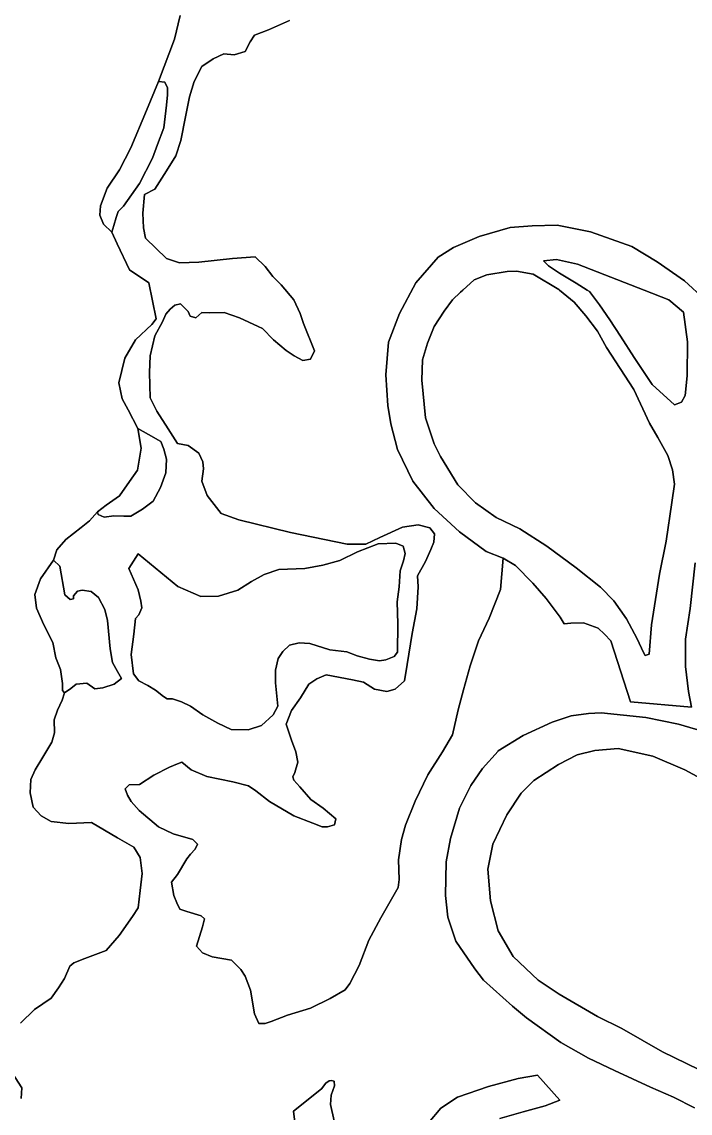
# Model space of a CAD drawing. Header units: inches. Extents: x 288635 to 1232953, y 676945 to 1655780.
# Drawn here: x 376571 to 390532, y 913366 to 936147 of the extents above; entities that cross this region are included whole.
import ezdxf

# ---------------------------------------------------------------- set-up
doc = ezdxf.new("R2010")
doc.units = ezdxf.units.IN
doc.header["$MEASUREMENT"] = 0

msp = doc.modelspace()

# ---------------------------------------------------------------- linework, layer by layer
at = {"color": 1}
for points in [[(379881.5124, 936277.1622), (379759.8039, 935785.0362), (379428.6592, 934902.4987), (379174.6587, 934292.8975), (378849.538, 933515.656), (378610.7775, 933058.4551), (378356.777, 932677.4543), (378214.5367, 932306.6136), (378199.2967, 932108.4932), (378275.4969, 931920.5328), (378448.2172, 931757.9725), (378562.8265, 931514.6527), (378823.177, 930968.5516), (379223.2278, 930695.501), (379375.6281, 929946.1995), (379286.7279, 929831.8993), (378943.8272, 929508.0487), (378721.5768, 929127.0479), (378600.9265, 928612.6969), (378664.4267, 928276.1462), (378791.4269, 928047.5457), (378995.5747, 927658.7565), (379066.6949, 927247.2756), (378985.4147, 926790.0747), (378822.8544, 926551.3143), (378609.494, 926251.5937), (378335.1734, 926058.5533), (378152.2931, 925921.393), (377984.9753, 925729.7911), (377813.525, 925590.0908), (377489.6743, 925342.4403), (377305.5239, 925126.5399), (377231.1179, 924909.455), (376961.8773, 924518.2942), (376839.9571, 924193.1735), (376875.5172, 923908.693), (377032.9975, 923558.1723), (377215.8779, 923187.3315), (377281.918, 922867.2909), (377378.4382, 922628.5304), (377391.6652, 922532.6345), (377419.0783, 922333.8898), (377419.0783, 922191.6495), (377459.7183, 922140.8494), (377414.3674, 921985.0227), (377317.8472, 921776.7422), (377246.7271, 921573.5418), (377251.8071, 921304.3013), (377195.927, 921111.2609), (377007.9666, 920796.3003), (376850.4863, 920532.1398), (376759.0461, 920334.0194), (376748.8861, 920054.6188), (376804.7662, 919754.8982), (376972.4065, 919572.0178), (377180.6869, 919455.1776), (377556.6077, 919414.5375), (378029.0486, 919434.8576), (378567.5297, 919114.8169), (378912.9704, 918921.7765), (379039.9706, 918703.3361), (379085.6907, 918368.0554), (379039.9706, 918012.4547), (378999.3306, 917651.774), (378882.4903, 917473.9736), (378603.0898, 917077.7328), (378333.8492, 916762.7722), (377886.8083, 916595.1319), (377658.2079, 916503.6917), (377571.8477, 916437.6516), (377460.0875, 916173.491), (377338.1672, 915980.4507), (377180.6869, 915767.0902), (376835.2462, 915528.3297), (376545.6857, 915243.8492)], [(376545.6857, 915243.8492), (376835.2462, 915528.3297), (377180.6869, 915767.0902), (377338.1672, 915980.4507), (377460.0875, 916173.491), (377571.8477, 916437.6516), (377658.2079, 916503.6917), (377886.8083, 916595.1319), (378333.8492, 916762.7722), (378603.0898, 917077.7328), (378882.4903, 917473.9736), (378999.3306, 917651.774), (379039.9706, 918012.4547), (379085.6907, 918368.0554), (379039.9706, 918703.3361), (378912.9704, 918921.7765), (378567.5297, 919114.8169), (378029.0486, 919434.8576), (377556.6077, 919414.5375), (377180.6869, 919455.1776), (376972.4065, 919572.0178), (376804.7662, 919754.8982), (376748.8861, 920054.6188), (376759.0461, 920334.0194), (376850.4863, 920532.1398), (377007.9666, 920796.3003), (377195.927, 921111.2609), (377251.8071, 921304.3013), (377246.7271, 921573.5418), (377317.8472, 921776.7422), (377414.3674, 921985.0227), (377459.7183, 922140.8494), (377591.7986, 922227.2096), (377703.5588, 922318.6498), (377927.0793, 922344.0498), (378094.7196, 922222.1296), (378262.3599, 922247.5296), (378501.1204, 922318.6498), (378653.5207, 922440.57), (378568.2026, 922588.6579), (378462.8458, 922771.5272), (378419.8403, 923060.3313), (378358.8801, 923649.6125), (378303, 923878.2129), (378170.9198, 924127.1334), (378019.9604, 924252.7969), (377830.5591, 924284.6137), (377734.0389, 924264.2937), (377647.6787, 924167.7735), (377647.6787, 924101.7334), (377581.6386, 924086.4933), (377469.8784, 924188.0935), (377368.2782, 924782.4547), (377231.1179, 924909.455), (377305.5239, 925126.5399), (377489.6743, 925342.4403), (377813.525, 925590.0908), (377984.9753, 925729.7911), (378152.2931, 925921.393), (378167.5331, 925860.4329), (378289.4533, 925809.6328), (378492.6537, 925835.0328), (378700.9342, 925824.8728), (378848.2545, 925824.8728), (379092.0949, 925977.2731), (379315.6154, 926139.8334), (379468.0157, 926429.394), (379579.7759, 926729.1146), (379595.0159, 927018.6752), (379539.1358, 927226.9556), (379478.1757, 927389.5159), (379219.9919, 927533.5553), (378995.5747, 927658.7565), (378791.4269, 928047.5457), (378664.4267, 928276.1462), (378600.9265, 928612.6969), (378721.5768, 929127.0479), (378943.8272, 929508.0487), (379286.7279, 929831.8993), (379375.6281, 929946.1995), (379223.2278, 930695.501), (378823.177, 930968.5516), (378562.8265, 931514.6527), (378448.2172, 931757.9725), (378490.0646, 931892.1876), (378542.9335, 932061.7516), (378581.1801, 932184.4181), (378692.0577, 932296.4535), (379027.3384, 932768.8945), (379301.6589, 933302.2955), (379408.3391, 933586.7761), (379535.3394, 933932.2168), (379591.2195, 934409.7378), (379616.6195, 934623.0982), (379616.6195, 934770.4185), (379555.6594, 934887.2587), (379428.6592, 934902.4987), (379759.8039, 935785.0362), (379881.5124, 936277.1622)], [(390838.0495, 930352.0504), (390414.7153, 930743.6345), (389843.2142, 931135.2186), (389314.0464, 931458.011), (388451.503, 931764.9282), (387753.0016, 931902.5119), (387229.1256, 931891.9285), (386768.7497, 931854.8868), (386123.1651, 931664.3864), (385588.7057, 931436.8443), (385265.9133, 931235.7605), (384800.2457, 930701.3011), (384461.5784, 930061.0082), (384228.7446, 929463.0486), (384175.8278, 928780.4223), (384212.8696, 928134.8376), (384281.6614, 927753.8369), (384419.245, 927219.3775), (384736.7456, 926557.9178), (385186.5382, 925986.4167), (385715.7059, 925499.5824), (386271.332, 925092.1232), (386625.8744, 924954.5396), (386567.6659, 924298.3716), (386334.8321, 923700.4121), (386112.5817, 923224.1612), (385937.9563, 922700.2851), (385795.0811, 922202.8675), (385683.9558, 921784.8249), (385567.5389, 921260.9489), (385361.1635, 920911.6982), (385048.9546, 920424.8639), (384784.3707, 919879.8211), (384583.287, 919377.1118), (384498.6201, 919075.4862), (384440.4117, 918652.152), (384450.995, 918244.6929), (384429.8283, 918075.3592), (384069.9943, 917440.3579), (383815.9938, 916979.982), (383620.2017, 916445.5226), (383419.118, 916069.8135), (383323.8678, 915937.5216), (383011.6588, 915757.6046), (382598.908, 915556.5208), (382117.3654, 915413.6455), (381778.698, 915281.3536), (381651.6978, 915239.0202), (381524.6975, 915239.0202), (381429.4473, 915440.1039), (381350.0722, 915932.2299), (381238.947, 916228.5638), (381143.6968, 916366.1474), (380947.9047, 916556.6478), (380545.7372, 916630.7313), (380343.7324, 916711.5333), (380222.9449, 916852.9818), (380344.6535, 917255.1492), (380386.9869, 917424.4829), (380318.1951, 917487.983), (380016.5695, 917577.9415), (379868.4025, 917625.5666), (379810.1941, 917757.8586), (379746.694, 917906.0255), (379699.0689, 918186.4844), (379820.7774, 918345.2347), (380016.5695, 918673.3187), (380095.9447, 918773.8606), (380191.1949, 918879.6941), (380238.82, 918980.236), (380143.5698, 919075.4862), (379730.8189, 919197.1948), (379429.1933, 919345.3617), (379021.7342, 919684.0291), (378852.4005, 919874.5295), (378778.317, 920006.8214), (378730.6919, 920139.1133), (378815.3588, 920218.4885), (379027.0259, 920229.0718), (379328.6515, 920419.5722), (379656.7355, 920588.9059), (379826.0691, 920657.6977), (379910.736, 920694.7394), (380111.8197, 920535.9891), (380434.612, 920393.1138), (380979.6548, 920281.9886), (381307.7388, 920197.3218), (381461.1974, 920096.7799), (381746.948, 919874.5295), (382249.6573, 919572.9039), (382651.8248, 919419.4452), (382842.3252, 919345.3617), (382958.7421, 919345.3617), (383101.6173, 919387.6952), (383128.0757, 919509.4037), (382863.4919, 919731.6542), (382609.4914, 919911.5712), (382376.6576, 920176.1551), (382254.949, 920313.7387), (382228.4906, 920387.8222), (382276.1157, 920477.7807), (382339.6158, 920689.4478), (382291.9907, 920906.4065), (382207.3239, 921149.8237), (382090.907, 921483.1993), (382202.0322, 921774.2416), (382392.5326, 922038.8255), (382567.1579, 922319.2844), (382736.4916, 922435.7013), (382926.992, 922515.0764), (383477.3264, 922409.2429), (383704.8685, 922361.6178), (383937.7023, 922213.4508), (384196.9945, 922165.8257), (384366.3282, 922213.4508), (384562.1203, 922388.0762), (384620.3287, 922732.0352), (384726.1623, 923377.6198), (384821.4124, 923890.9125), (384847.8708, 924351.2884), (384837.2875, 924584.1222), (385001.3295, 924880.4561), (385117.7464, 925134.4566), (385175.9548, 925287.9153), (385191.8299, 925462.5406), (385091.288, 925584.2492), (384847.8708, 925647.7493), (384519.7868, 925594.8326), (384048.8276, 925383.1655), (383757.7853, 925240.2902), (383366.2012, 925240.2902), (382180.8655, 925488.999), (381101.3633, 925748.2912), (380736.2376, 925880.5831), (380445.1954, 926261.5839), (380328.7785, 926557.9178), (380365.8202, 926817.21), (380355.2368, 926960.0853), (380270.57, 927145.294), (380043.0279, 927304.0443), (379820.7774, 927346.3777), (379624.9854, 927653.295), (379392.1516, 928018.4207), (379254.568, 928298.8796), (379238.693, 928828.0474), (379254.568, 929172.0064), (379349.8182, 929590.0489), (379508.5685, 929886.3828), (379577.3603, 930045.1331), (379672.6105, 930150.9667), (379767.8607, 930235.6335), (379884.2776, 930256.8002), (380048.3196, 930103.3416), (380085.3613, 930002.7997), (380207.0699, 929971.0497), (380334.0701, 930082.1749), (380492.8205, 930071.5915), (380799.7377, 930076.8832), (381117.2384, 929965.758), (381508.8225, 929785.841), (381598.781, 929743.5075), (381826.3231, 929510.6737), (382090.907, 929283.1316), (382260.2407, 929172.0064), (382440.1577, 929076.7562), (382604.1997, 929108.5063), (382683.5748, 929277.8399), (382456.0327, 929849.3411), (382381.9492, 930061.0082), (382254.949, 930346.7587), (381985.0734, 930653.676), (381815.7398, 930828.3014), (381656.9895, 931039.9685), (381445.3224, 931241.0522), (380969.0714, 931209.3021), (380270.57, 931129.927), (379863.1109, 931119.3436), (379593.2353, 931204.0105), (379154.0261, 931632.6363), (379111.6927, 931849.5951), (379101.1093, 932151.2207), (379132.8594, 932542.8048), (379349.8182, 932653.93), (379593.2353, 933034.9308), (379789.0274, 933347.1397), (379889.5693, 933669.9321), (379990.1111, 934162.058), (380074.778, 934580.1005), (380170.0281, 934902.8929), (380334.0701, 935215.1018), (380566.9039, 935373.8521), (380789.1544, 935479.6857), (381006.1132, 935458.519), (381238.947, 935527.3108), (381339.4888, 935728.3945), (381429.4473, 935871.2698), (381725.7813, 935982.395), (382164.9905, 936172.8954)], [(382164.9905, 936172.8954), (381725.7813, 935982.395), (381429.4473, 935871.2698), (381339.4888, 935728.3945), (381238.947, 935527.3108), (381006.1132, 935458.519), (380789.1544, 935479.6857), (380566.9039, 935373.8521), (380334.0701, 935215.1018), (380170.0281, 934902.8929), (380074.778, 934580.1005), (379990.1111, 934162.058), (379889.5693, 933669.9321), (379789.0274, 933347.1397), (379593.2353, 933034.9308), (379349.8182, 932653.93), (379132.8594, 932542.8048), (379101.1093, 932151.2207), (379111.6927, 931849.5951), (379154.0261, 931632.6363), (379593.2353, 931204.0105), (379863.1109, 931119.3436), (380270.57, 931129.927), (380969.0714, 931209.3021), (381445.3224, 931241.0522), (381656.9895, 931039.9685), (381815.7398, 930828.3014), (381985.0734, 930653.676), (382254.949, 930346.7587), (382381.9492, 930061.0082), (382456.0327, 929849.3411), (382683.5748, 929277.8399), (382604.1997, 929108.5063), (382440.1577, 929076.7562), (382260.2407, 929172.0064), (382090.907, 929283.1316), (381826.3231, 929510.6737), (381598.781, 929743.5075), (381508.8225, 929785.841), (381117.2384, 929965.758), (380799.7377, 930076.8832), (380492.8205, 930071.5915), (380334.0701, 930082.1749), (380207.0699, 929971.0497), (380085.3613, 930002.7997), (380048.3196, 930103.3416), (379884.2776, 930256.8002), (379767.8607, 930235.6335), (379672.6105, 930150.9667), (379577.3603, 930045.1331), (379508.5685, 929886.3828), (379349.8182, 929590.0489), (379254.568, 929172.0064), (379238.693, 928828.0474), (379254.568, 928298.8796), (379392.1516, 928018.4207), (379624.9854, 927653.295), (379820.7774, 927346.3777), (380043.0279, 927304.0443), (380270.57, 927145.294), (380355.2368, 926960.0853), (380365.8202, 926817.21), (380328.7785, 926557.9178), (380445.1954, 926261.5839), (380736.2376, 925880.5831), (381101.3633, 925748.2912), (382180.8655, 925488.999), (383366.2012, 925240.2902), (383757.7853, 925240.2902), (384048.8276, 925383.1655), (384519.7868, 925594.8326), (384847.8708, 925647.7493), (385091.288, 925584.2492), (385191.8299, 925462.5406), (385175.9548, 925287.9153), (385117.7464, 925134.4566), (385001.3295, 924880.4561), (384837.2875, 924584.1222), (384847.8708, 924351.2884), (384821.4124, 923890.9125), (384726.1623, 923377.6198), (384620.3287, 922732.0352), (384562.1203, 922388.0762), (384366.3282, 922213.4508), (384196.9945, 922165.8257), (383937.7023, 922213.4508), (383704.8685, 922361.6178), (383477.3264, 922409.2429), (382926.992, 922515.0764), (382736.4916, 922435.7013), (382567.1579, 922319.2844), (382392.5326, 922038.8255), (382202.0322, 921774.2416), (382090.907, 921483.1993), (382207.3239, 921149.8237), (382291.9907, 920906.4065), (382339.6158, 920689.4478), (382276.1157, 920477.7807), (382228.4906, 920387.8222), (382254.949, 920313.7387), (382376.6576, 920176.1551), (382609.4914, 919911.5712), (382863.4919, 919731.6542), (383128.0757, 919509.4037), (383101.6173, 919387.6952), (382958.7421, 919345.3617), (382842.3252, 919345.3617), (382651.8248, 919419.4452), (382249.6573, 919572.9039), (381746.948, 919874.5295), (381461.1974, 920096.7799), (381307.7388, 920197.3218), (380979.6548, 920281.9886), (380434.612, 920393.1138), (380111.8197, 920535.9891), (379910.736, 920694.7394), (379826.0691, 920657.6977), (379656.7355, 920588.9059), (379328.6515, 920419.5722), (379027.0259, 920229.0718), (378815.3588, 920218.4885), (378730.6919, 920139.1133), (378778.317, 920006.8214), (378852.4005, 919874.5295), (379021.7342, 919684.0291), (379429.1933, 919345.3617), (379730.8189, 919197.1948), (380143.5698, 919075.4862), (380238.82, 918980.236), (380191.1949, 918879.6941), (380095.9447, 918773.8606), (380016.5695, 918673.3187), (379820.7774, 918345.2347), (379699.0689, 918186.4844), (379746.694, 917906.0255), (379810.1941, 917757.8586), (379868.4025, 917625.5666), (380016.5695, 917577.9415), (380318.1951, 917487.983), (380386.9869, 917424.4829), (380344.6535, 917255.1492), (380222.9449, 916852.9818), (380343.7324, 916711.5333), (380545.7372, 916630.7313), (380947.9047, 916556.6478), (381143.6968, 916366.1474), (381238.947, 916228.5638), (381350.0722, 915932.2299), (381429.4473, 915440.1039), (381524.6975, 915239.0202), (381651.6978, 915239.0202), (381778.698, 915281.3536), (382117.3654, 915413.6455), (382598.908, 915556.5208), (383011.6588, 915757.6046), (383323.8678, 915937.5216), (383419.118, 916069.8135), (383620.2017, 916445.5226), (383815.9938, 916979.982), (384069.9943, 917440.3579), (384429.8283, 918075.3592), (384450.995, 918244.6929), (384440.4117, 918652.152), (384498.6201, 919075.4862), (384583.287, 919377.1118), (384784.3707, 919879.8211), (385048.9546, 920424.8639), (385361.1635, 920911.6982), (385567.5389, 921260.9489), (385683.9558, 921784.8249), (385795.0811, 922202.8675), (385937.9563, 922700.2851), (386112.5817, 923224.1612), (386334.8321, 923700.4121), (386567.6659, 924298.3716), (386625.8744, 924954.5396), (386885.6311, 924797.5827), (387246.3119, 924426.742), (387520.6324, 924111.7814), (387815.273, 923720.6206), (387901.6332, 923583.4603), (388038.7934, 923593.6203), (388302.954, 923598.7004), (388607.7546, 923486.9401), (388739.8348, 923365.0199), (388876.9995, 923224.4045), (389283.3959, 921952.7771), (390558.4785, 921841.0168), (390497.5184, 922171.2175), (390436.5582, 922689.3785), (390436.5582, 923258.3397), (390527.9984, 923903.501), (390634.6786, 924853.4629)], [(390634.6786, 924853.4629), (390527.9984, 923903.501), (390436.5582, 923258.3397), (390436.5582, 922689.3785), (390497.5184, 922171.2175), (390558.4785, 921841.0168), (389283.3959, 921952.7771), (388876.9995, 923224.4045), (388739.8348, 923365.0199), (388607.7546, 923486.9401), (388302.954, 923598.7004), (388038.7934, 923593.6203), (387901.6332, 923583.4603), (387815.273, 923720.6206), (387520.6324, 924111.7814), (387246.3119, 924426.742), (386885.6311, 924797.5827), (386625.8744, 924954.5396), (386271.332, 925092.1232), (385715.7059, 925499.5824), (385186.5382, 925986.4167), (384736.7456, 926557.9178), (384419.245, 927219.3775), (384281.6614, 927753.8369), (384212.8696, 928134.8376), (384175.8278, 928780.4223), (384228.7446, 929463.0486), (384461.5784, 930061.0082), (384800.2457, 930701.3011), (385265.9133, 931235.7605), (385588.7057, 931436.8443), (386123.1651, 931664.3864), (386768.7497, 931854.8868), (387229.1256, 931891.9285), (387753.0016, 931902.5119), (388451.503, 931764.9282), (389314.0464, 931458.011), (389314.0464, 931458.011), (389843.2142, 931135.2186), (390414.7153, 930743.6345), (390838.0495, 930352.0504)], [(390620.1389, 913474.3048), (390183.258, 913702.9053), (389705.737, 913911.1857), (388953.8955, 914256.6264), (388410.3344, 914515.7069), (387831.2133, 914840.8275), (387114.9319, 915353.9086), (386820.2913, 915602.8291), (386215.7701, 916141.3101), (386032.8897, 916380.0706), (385636.6489, 916954.1118), (385469.0086, 917457.0328), (385418.2085, 917909.1537), (385433.4485, 918615.2751), (385524.8887, 919097.8761), (385712.849, 919732.8773), (385946.5295, 920205.3183), (386193.6508, 920562.4007), (386518.8773, 920924.3514), (386520.0838, 920925.0966), (386524.169, 920929.6431), (387042.3301, 921249.6837), (387651.9313, 921529.0843), (388043.0921, 921661.1645), (388408.8528, 921706.8846), (388675.4475, 921721.278), (389606.7827, 921626.0278), (390284.1174, 921488.4442), (390929.702, 921297.9438)], [(390929.702, 921297.9438), (390284.1174, 921488.4442), (389606.7827, 921626.0278), (388675.4475, 921721.278), (388408.8528, 921706.8846), (388043.0921, 921661.1645), (387651.9313, 921529.0843), (387042.3301, 921249.6837), (386524.169, 920929.6431), (386520.0838, 920925.0966), (386518.8773, 920924.3514), (386193.6508, 920562.4007), (385946.5295, 920205.3183), (385712.849, 919732.8773), (385524.8887, 919097.8761), (385433.4485, 918615.2751), (385418.2085, 917909.1537), (385469.0086, 917457.0328), (385636.6489, 916954.1118), (386032.8897, 916380.0706), (386215.7701, 916141.3101), (386820.2913, 915602.8291), (387114.9319, 915353.9086), (387831.2133, 914840.8275), (388410.3344, 914515.7069), (388953.8955, 914256.6264), (389705.737, 913911.1857), (390183.258, 913702.9053), (390620.1389, 913474.3048)], [(391347.7445, 920033.2329), (390416.4093, 920530.6506), (389749.658, 920816.4012), (389029.9898, 920975.1515), (388543.1555, 920932.8181), (388172.7381, 920848.1512), (387781.154, 920647.0675), (387262.5696, 920308.4001), (387003.2775, 920049.108), (386698.5827, 919595.9287), (386409.0221, 918981.2475), (386307.4219, 918458.0065), (386358.222, 917797.6051), (386520.7824, 917172.7639), (386835.743, 916634.2828), (387353.904, 916141.5218), (387795.8649, 915851.9613), (388593.4265, 915384.6003), (389106.5075, 915130.5998), (389954.8692, 914642.9188), (390970.8713, 914155.2379)], [(390970.8713, 914155.2379), (389954.8692, 914642.9188), (389106.5075, 915130.5998), (388593.4265, 915384.6003), (387795.8649, 915851.9613), (387353.904, 916141.5218), (386835.743, 916634.2828), (386520.7824, 917172.7639), (386358.222, 917797.6051), (386307.4219, 918458.0065), (386409.0221, 918981.2475), (386698.5827, 919595.9287), (387003.2775, 920049.108), (387262.5696, 920308.4001), (387781.154, 920647.0675), (388172.7381, 920848.1512), (388543.1555, 920932.8181), (389029.9898, 920975.1515), (389749.658, 920816.4012), (390416.4093, 920530.6506), (391347.7445, 920033.2329)], [(376291.6852, 914329.4474), (376571.0857, 913892.5665), (376560.9257, 913669.046)], [(376560.9257, 913669.046), (376571.0857, 913892.5665), (376291.6852, 914329.4474)], [(382287.6022, 913060.2973), (382246.9621, 913405.738), (382828.1862, 913874.3499), (382920.0634, 913988.775), (382988.8552, 914041.6918), (383031.1887, 914049.6293), (383092.0429, 914033.7543), (383105.2721, 913933.2124), (383034.4136, 913741.0147), (383019.1236, 913547.9783), (383095.3238, 913207.6176)], [(383095.3238, 913207.6176), (383019.1236, 913547.9783), (383034.4136, 913741.0147), (383105.2721, 913933.2124), (383092.0429, 914033.7543), (383031.1887, 914049.6293), (382988.8552, 914041.6918), (382920.0634, 913988.775), (382828.1862, 913874.3499), (382246.9621, 913405.738), (382287.6022, 913060.2973)], [(385066.3677, 913161.8975), (385325.4482, 913471.7781), (385670.8889, 913700.3786), (386321.1302, 913923.899), (386935.8115, 914086.4594), (387342.2123, 914157.5795), (387809.5732, 913634.3385), (387504.7726, 913517.4982), (387042.4917, 913390.498), (386554.8107, 913253.3377)], [(386554.8107, 913253.3377), (387042.4917, 913390.498), (387504.7726, 913517.4982), (387809.5732, 913634.3385), (387342.2123, 914157.5795), (386935.8115, 914086.4594), (386321.1302, 913923.899), (385670.8889, 913700.3786), (385325.4482, 913471.7781), (385066.3677, 913161.8975)]]:
    msp.add_lwpolyline(points, dxfattribs=at)
for points in [[(378490.0646, 931892.1876), (378448.2172, 931757.9725), (378275.4969, 931920.5328), (378199.2967, 932108.4932), (378214.5367, 932306.6136), (378356.777, 932677.4543), (378610.7775, 933058.4551), (378849.538, 933515.656), (379174.6587, 934292.8975), (379428.6592, 934902.4987), (379555.6594, 934887.2587), (379616.6195, 934770.4185), (379616.6195, 934623.0982), (379591.2195, 934409.7378), (379535.3394, 933932.2168), (379408.3391, 933586.7761), (379301.6589, 933302.2955), (379027.3384, 932768.8945), (378692.0577, 932296.4535), (378581.1801, 932184.4181), (378542.9335, 932061.7516), (378490.0646, 931892.1876)], [(387569.1042, 931050.7366), (387802.7846, 930898.3363), (388153.3053, 930690.0559), (388380.5262, 930546.9909), (388427.6259, 930517.3355), (388635.9063, 930237.935), (388854.3467, 929922.9743), (389072.7872, 929582.6137), (389362.3478, 929140.6528), (389738.2685, 928576.7716), (390205.6294, 928155.1308), (390352.9497, 928205.9309), (390429.1499, 928348.1712), (390469.79, 928754.572), (390474.87, 929465.7734), (390393.5898, 930085.5347), (390088.7892, 930344.6152), (389571.148, 930546.9909), (388178.7054, 931091.3767), (387741.8245, 931182.8169), (387467.504, 931157.4168), (387569.1042, 931050.7366)], [(390352.9497, 928205.9309), (390205.6294, 928155.1308), (389738.2685, 928576.7716), (389362.3478, 929140.6528), (389072.7872, 929582.6137), (388854.3467, 929922.9743), (388635.9063, 930237.935), (388427.6259, 930517.3355), (388380.5262, 930546.9909), (388153.3053, 930690.0559), (387802.7846, 930898.3363), (387569.1042, 931050.7366), (387467.504, 931157.4168), (387741.8245, 931182.8169), (388178.7054, 931091.3767), (389571.148, 930546.9909), (390088.7892, 930344.6152), (390393.5898, 930085.5347), (390474.87, 929465.7734), (390469.79, 928754.572), (390429.1499, 928348.1712), (390352.9497, 928205.9309)], [(387252.3938, 930876.6898), (386901.8731, 930942.7299), (386708.8327, 930932.5699), (386282.1118, 930866.5298), (386017.9513, 930759.8496), (385784.2241, 930546.9909), (385733.4707, 930500.769), (385565.8304, 930343.2887), (385393.11, 930104.5283), (385184.8296, 929784.4876), (385047.6693, 929439.0469), (384940.9891, 929093.6062), (384925.7491, 928666.8854), (385001.9493, 927879.4838), (385184.8296, 927341.0027), (385316.9099, 927071.7622), (385677.5906, 926482.481), (386045.1011, 926102.8067), (386482.0949, 925802.9026), (386974.2209, 925564.7772), (387540.4303, 925199.6514), (388148.9732, 924749.8589), (388656.9742, 924347.6914), (388937.4331, 924061.9408), (389202.017, 923686.2317), (389424.2674, 923268.1892), (389556.5594, 922982.4387), (389593.6011, 922918.9385), (389672.9763, 922945.3969), (389725.893, 923559.2315), (389889.935, 924617.5669), (390027.5186, 925305.485), (390149.2272, 926109.8199), (390202.144, 926496.1124), (390165.1022, 926792.4463), (390064.5604, 927094.0719), (389852.8933, 927469.781), (389682.3884, 927769.05), (389357.2677, 928470.0914), (388783.2266, 929348.9332), (388593.5164, 929693.0474), (388354.756, 930013.0881), (388105.8355, 930297.5686), (387802.6163, 930546.9909), (387790.8748, 930556.6492), (387252.3938, 930876.6898)], [(389672.9763, 922945.3969), (389593.6011, 922918.9385), (389556.5594, 922982.4387), (389424.2674, 923268.1892), (389202.017, 923686.2317), (388937.4331, 924061.9408), (388656.9742, 924347.6914), (388148.9732, 924749.8589), (387540.4303, 925199.6514), (386974.2209, 925564.7772), (386482.0949, 925802.9026), (386045.1011, 926102.8067), (385677.5906, 926482.481), (385316.9099, 927071.7622), (385184.8296, 927341.0027), (385001.9493, 927879.4838), (384925.7491, 928666.8854), (384940.9891, 929093.6062), (385047.6693, 929439.0469), (385184.8296, 929784.4876), (385393.11, 930104.5283), (385565.8304, 930343.2887), (385733.4707, 930500.769), (385784.2241, 930546.9909), (386017.9513, 930759.8496), (386282.1118, 930866.5298), (386708.8327, 930932.5699), (386901.8731, 930942.7299), (387252.3938, 930876.6898), (387790.8748, 930556.6492), (387802.6163, 930546.9909), (388105.8355, 930297.5686), (388354.756, 930013.0881), (388593.5164, 929693.0474), (388783.2266, 929348.9332), (389357.2677, 928470.0914), (389682.3884, 927769.05), (389852.8933, 927469.781), (390064.5604, 927094.0719), (390165.1022, 926792.4463), (390202.144, 926496.1124), (390149.2272, 926109.8199), (390027.5186, 925305.485), (389889.935, 924617.5669), (389725.893, 923559.2315), (389672.9763, 922945.3969)], [(379092.0949, 925977.2731), (378848.2545, 925824.8728), (378700.9342, 925824.8728), (378492.6537, 925835.0328), (378289.4533, 925809.6328), (378167.5331, 925860.4329), (378152.2931, 925921.393), (378335.1734, 926058.5533), (378609.494, 926251.5937), (378822.8544, 926551.3143), (378985.4147, 926790.0747), (379066.6949, 927247.2756), (378995.5747, 927658.7565), (379219.9919, 927533.5553), (379478.1757, 927389.5159), (379539.1358, 927226.9556), (379595.0159, 927018.6752), (379579.7759, 926729.1146), (379468.0157, 926429.394), (379315.6154, 926139.8334), (379092.0949, 925977.2731)], [(384455.5273, 924354.7179), (384409.8072, 924039.7572), (384425.0473, 923582.5563), (384414.8873, 922988.1951), (384348.8471, 922901.835), (384176.1268, 922830.7148), (384044.0465, 922805.3148), (383835.7661, 922840.8748), (383576.6856, 922911.995), (383358.2451, 922998.3551), (383007.7244, 923038.9952), (382586.0836, 923171.0755), (382367.6432, 923181.2355), (382164.4427, 923135.5154), (382022.2025, 923003.4352), (381925.6823, 922856.1149), (381869.8022, 922612.2744), (381869.8022, 922348.1138), (381915.5223, 921860.4329), (381819.0021, 921682.6325), (381580.2416, 921459.1121), (381300.841, 921367.6719), (380945.2403, 921377.8319), (380665.8398, 921504.8322), (380350.8791, 921682.6325), (380096.8786, 921860.4329), (379903.8382, 921951.8731), (379720.9579, 922017.9132), (379604.1176, 922017.9132), (379532.9975, 922063.6333), (379360.2771, 922195.7135), (379202.7968, 922292.2337), (379014.8365, 922388.7539), (378903.0762, 922536.0742), (378852.2761, 922937.395), (378908.1562, 923364.1159), (378948.7963, 923694.3165), (379014.8365, 923770.5167), (379075.7966, 923912.757), (379055.4765, 924054.9973), (379004.6764, 924288.6777), (378806.556, 924735.7186), (378999.5964, 925040.5192), (379832.7181, 924359.7979), (380310.239, 924151.5175), (380681.0798, 924156.5975), (381082.4006, 924283.5977), (381371.9612, 924461.3981), (381636.1217, 924608.7184), (381940.9223, 924715.3986), (382484.4834, 924735.7186), (382860.4041, 924806.8388), (383210.9248, 924903.359), (383581.7656, 925086.2393), (384012.0993, 925248.5854), (384384.4072, 925264.0397), (384536.8075, 925203.0796), (384577.4476, 925045.5992), (384541.8875, 924898.2789), (384475.8474, 924689.9985), (384455.5273, 924354.7179)], [(381869.8022, 922348.1138), (381869.8022, 922612.2744), (381925.6823, 922856.1149), (382022.2025, 923003.4352), (382164.4427, 923135.5154), (382367.6432, 923181.2355), (382586.0836, 923171.0755), (383007.7244, 923038.9952), (383358.2451, 922998.3551), (383576.6856, 922911.995), (383835.7661, 922840.8748), (384044.0465, 922805.3148), (384176.1268, 922830.7148), (384348.8471, 922901.835), (384414.8873, 922988.1951), (384425.0473, 923582.5563), (384409.8072, 924039.7572), (384455.5273, 924354.7179), (384475.8474, 924689.9985), (384541.8875, 924898.2789), (384577.4476, 925045.5992), (384536.8075, 925203.0796), (384384.4072, 925264.0397), (384012.0993, 925248.5854), (383581.7656, 925086.2393), (383210.9248, 924903.359), (382860.4041, 924806.8388), (382484.4834, 924735.7186), (381940.9223, 924715.3986), (381636.1217, 924608.7184), (381371.9612, 924461.3981), (381082.4006, 924283.5977), (380681.0798, 924156.5975), (380310.239, 924151.5175), (379832.7181, 924359.7979), (378999.5964, 925040.5192), (378806.556, 924735.7186), (379004.6764, 924288.6777), (379055.4765, 924054.9973), (379075.7966, 923912.757), (379014.8365, 923770.5167), (378948.7963, 923694.3165), (378908.1562, 923364.1159), (378852.2761, 922937.395), (378903.0762, 922536.0742), (379014.8365, 922388.7539), (379202.7968, 922292.2337), (379360.2771, 922195.7135), (379532.9975, 922063.6333), (379604.1176, 922017.9132), (379720.9579, 922017.9132), (379903.8382, 921951.8731), (380096.8786, 921860.4329), (380350.8791, 921682.6325), (380665.8398, 921504.8322), (380945.2403, 921377.8319), (381300.841, 921367.6719), (381580.2416, 921459.1121), (381819.0021, 921682.6325), (381915.5223, 921860.4329), (381869.8022, 922348.1138)], [(377469.8784, 924188.0935), (377581.6386, 924086.4933), (377647.6787, 924101.7334), (377647.6787, 924167.7735), (377734.0389, 924264.2937), (377830.5591, 924284.6137), (378019.9604, 924252.7969), (378170.9198, 924127.1334), (378303, 923878.2129), (378358.8801, 923649.6125), (378419.8403, 923060.3313), (378462.8458, 922771.5272), (378568.2026, 922588.6579), (378653.5207, 922440.57), (378501.1204, 922318.6498), (378262.3599, 922247.5296), (378094.7196, 922222.1296), (377927.0793, 922344.0498), (377703.5588, 922318.6498), (377591.7986, 922227.2096), (377459.7183, 922140.8494), (377419.0783, 922191.6495), (377419.0783, 922333.8898), (377391.6652, 922532.6345), (377378.4382, 922628.5304), (377281.918, 922867.2909), (377215.8779, 923187.3315), (377032.9975, 923558.1723), (376875.5172, 923908.693), (376839.9571, 924193.1735), (376961.8773, 924518.2942), (377231.1179, 924909.455), (377368.2782, 924782.4547), (377469.8784, 924188.0935)]]:
    msp.add_lwpolyline(points, close=True, dxfattribs=at)

doc.saveas('drawing.dxf')
